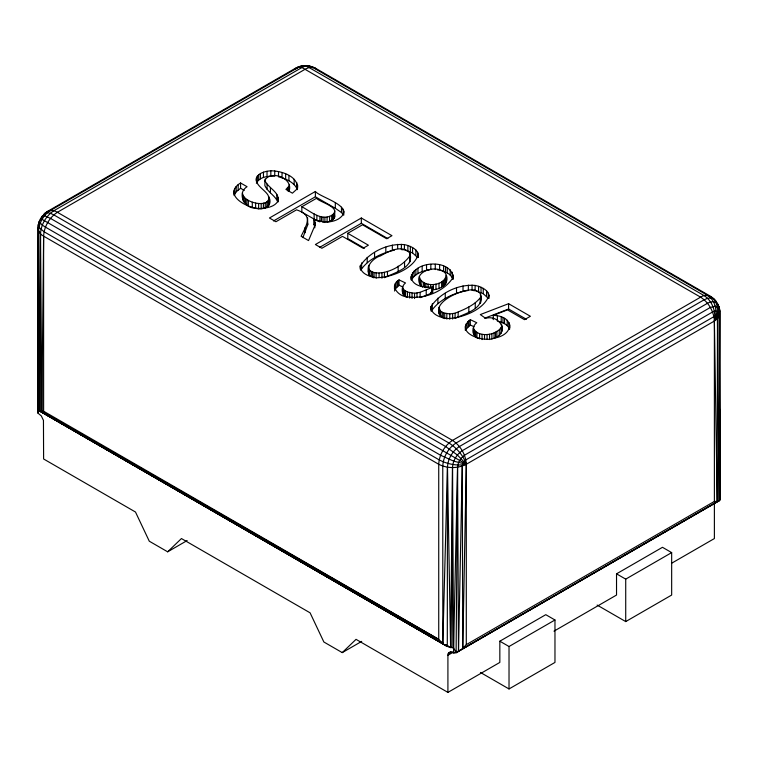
<?xml version="1.0" encoding="UTF-8"?>
<svg xmlns="http://www.w3.org/2000/svg" width="758" height="758" viewBox="0 0 758 758"><rect width="100%" height="100%" fill="white"/><g stroke="black" fill="none" stroke-linecap="round" stroke-linejoin="round"><path stroke-width="1.14" d="M719.721 409.216L719.768 500.204L456.108 652.42L453.597 647.929L447.296 646.441L38.345 410.192L38.563 231.114C38.961 222.871 43.557 214.902 50.502 210.44L298.595 67.197C303.806 64.297 310.107 65.681 315.233 68.078L710.35 296.198C716.149 299.874 719.958 306.175 720.1 313.082L719.768 500.204L458.495 651.349C455.463 655.784 448.281 648.706 447.912 655.263L447.912 692.395L499.835 662.426L499.835 641.202L545.779 614.681L554.97 619.987L554.97 662.426L509.025 688.956L480.43 672.45M254.508 208.118C243.905 207.768 236.932 192.854 247.061 186.714L240.58 182.972C220.758 195.166 250.017 210.317 262.619 208.327C268.114 207.806 274.604 206.479 277.779 201.457C280.469 192.21 267.754 188.079 264.883 180.357C270.568 169.479 294.407 178.49 288.874 191.537L289.215 184.734M187.131 540.568L167.66 551.815L149.279 541.203L135.493 512.029L43.613 458.978L43.452 420.377L41.311 415.915L37.928 413.101L37.928 407.946L38.345 410.192L447.296 646.441L447.466 467.193C447.864 458.941 452.46 450.982 459.405 446.519L707.498 303.276C710.691 301.352 715.4 300.831 717.835 304.204L719.768 310.363L719.2 314.068L720.072 494.083M38.232 411.168L38.279 386.305M452.081 647.872L452.507 467.572C452.829 460.845 456.591 454.336 462.257 450.688L710.35 307.454L715.23 306.147L718.792 308.212L718.508 312.552L717.011 316.92L714.387 321.041L466.293 464.275C457.823 468.643 447.201 468.643 438.73 464.275L43.613 236.155C38.743 233.796 36.611 228.025 38.8 223.089L38.563 225.287M462.257 466.066L462.759 648.355L466.293 644.651L714.387 501.417L717.191 501.455L717.485 318.711L717.011 316.92L715.704 316.171L713.922 316.645L465.819 459.888L464.038 461.47L462.257 466.066L458.495 651.349L719.162 500.858L719.655 311.14M456.108 652.42L457.557 467.193L458.476 462.674L460.997 458.306L464.446 455.255L712.548 312.012C714.851 310.382 718.584 310.998 719.2 314.068L717.371 317.716L714.387 321.041L714.387 501.417M447.296 646.441L39.028 410.779L40.515 233.824C40.951 224.633 46.086 215.746 53.827 210.771L301.921 67.528L305.37 66.06L308.582 65.747L315.233 68.078L316.692 69.433M717.191 501.455L714.387 321.041C717.703 312.22 715.874 300.651 707.498 295.317L312.381 67.197L309.056 67.528L305.493 69.044L57.39 212.287C49.374 217.442 44.068 226.633 43.613 236.155L41.832 411.319L442.814 643.523L447.466 467.193L450.593 647.626L445.467 644.67L450.593 647.626L452.507 467.572L453.597 653.083L456.667 651.312M419.392 276.481C421.325 288.789 447.305 286.42 445.894 273.913C437.622 262.59 408.297 272.473 422.576 287.13M419.382 283.255L419.392 281.786M402.583 287.652L403.73 289.793L407.463 292.057L407.463 297.363C401.001 295.923 400.641 286.363 405.502 282.952L399.03 279.892C388.882 285.728 398.661 296.596 407.254 296.842C423.949 299.467 443.942 291.783 453.066 277.532C451.815 257.966 410.808 260.449 411.016 279.797M462.759 648.355L466.293 464.275C465.838 454.753 460.523 445.562 452.507 440.407L57.39 212.287C52.918 209.246 46.844 210.288 43.67 214.647L47.508 212.164M301.836 206.773L316.56 198.274C318.995 202.026 342.929 207.701 331.72 215.367C321.146 221.374 310.609 211.198 301.836 206.773L301.836 212.079L315.963 220.152M327.077 216.996L327.077 222.302L333.349 219.507L334.771 215.992M453.597 647.929L457.557 467.193L458.495 651.349M493.269 319.639L493.269 315.394C514.511 315.906 514.748 334.799 494.121 338.163C484.106 342.805 453.729 332.951 470.301 319.677L476.782 322.737C471.277 326.347 471.684 336.827 478.705 338.485M418.369 254.337C413.697 268.929 391.545 277.286 377.219 277.75C370.548 277.106 360.334 274.074 360.211 265.973C369.25 252.092 387.717 243.195 404.421 244.626C410.703 245.867 419.562 249.752 418.369 257.521M489.043 295.146C484.381 309.738 462.228 318.095 447.902 318.559C441.232 317.915 431.018 314.883 430.885 306.782C439.934 292.901 458.401 284.004 475.105 285.434C481.387 286.676 490.246 290.56 489.043 298.33M402.583 292.958L402.65 286.638M501.739 326.452L499.247 329.929L494.045 332.933L494.045 338.239C510.162 332.667 499.664 314.286 485.613 318.322L480.316 314.579L508.59 303.693L530.382 316.276L524.489 319.677L507.509 309.87L493.269 315.394M501.739 331.758L501.824 325.182M314.646 220.786L314.797 225.723L308.544 240.57L301.115 236.288C307.606 223.098 312.722 215.291 296.539 209.833L275.921 221.734L269.441 218.001L315.385 191.471C320.208 197.677 357.369 206.65 338.343 219.024C330.81 223.269 321.487 222.587 313.803 219.128L313.803 224.425L314.646 226.092L314.646 220.786L313.803 219.128M297.43 189.623C299.107 176.32 281.569 170.825 270.833 170.796C266.02 171.194 260.667 172.303 257.341 176.112C252.566 184.09 265.063 189.509 268.161 195.403C273.268 209.274 241.906 203.485 242.456 192.551M473.38 333.482L473.57 326.603M410.296 255.181C403.853 265.234 386.893 275.097 374.045 272.52C361.831 269.365 373.505 257.568 380.469 255.92C388.551 251.334 401.92 244.275 409.756 252.926C414.92 267.782 393.942 272.804 384.41 277.693L384.41 272.397M480.771 297.127C474.622 305.284 464.351 309.472 455.094 313.196L455.094 318.502C464.332 313.509 482.865 309.776 480.979 295.99C480.998 292.408 477.038 290.655 474.044 289.982C462.645 288.116 425.57 304.29 443.297 318.133L443.297 312.827L440.398 310.998L439.034 307.303M480.771 302.433L480.979 295.99M37.928 413.101L38.345 226.254M371.344 271.392L371.344 276.689C366.597 274.567 369.212 269.081 368.672 265.272M42.012 216.409L42.77 215.642L44.532 215.727L50.502 218.399L445.619 446.519L457.387 455.008L466.293 464.275L453.815 461.196L440.578 455.255L45.452 227.135L42.296 225.107L39.208 221.819L40.581 218.493L45.12 213.159L47.413 212.695L50.379 213.282L53.827 214.884L448.944 443.004C456.761 447.978 463.337 455.406 466.293 464.275L466.293 644.651M39.492 220.777L38.232 225.098L38.971 227.315L44.078 231.768L439.195 459.888C447.419 464.171 457.131 466.151 466.293 464.275L40.581 218.493M242.456 197.857L242.958 196.208M302.887 237.633L307.72 224.794L307.587 217.868M433.263 284.44L433.263 289.736C440.606 289.338 449.466 283.985 446.386 275.23M234.08 195.583L236.193 191.812L240.58 188.278L240.58 182.972M256.621 208.554C263.301 209.89 272.634 206.83 269.365 197.933M394.482 291.034L395.325 288.978L399.03 285.197L399.03 279.892M360.685 270.255C368.018 259.122 381.786 253.068 394.463 250.102M431.368 311.064C439.46 299.221 454.383 292.588 468.349 290.437L468.349 285.131M39.208 221.819L42.77 215.642M297.43 187.501L296.359 189.614L292.417 193.176L285.937 189.434L288.874 186.231M473.57 331.909L474.3 330.535M256.365 183.218C259.615 176.728 268.275 175.903 274.737 176.197L274.737 170.891M429.758 269.791C422.86 270.758 414.948 273.458 411.461 279.967L411.461 274.661M45.452 213.349L47.65 211.321L295.743 68.078L298.595 67.197L301.921 67.528L700.61 297.164C708.626 302.319 713.932 311.519 714.387 321.041L717.485 318.711L719.437 315.991L719.768 500.204M470.301 319.677L470.301 324.983L466.161 329.19L466.161 323.884M167.66 551.815L181.437 538.55L310.088 612.824L323.865 641.998L342.246 652.61L361.718 641.372M342.246 652.61L356.033 639.345L447.912 692.395M294.284 69.433C298.14 65.823 304.394 64.724 309.056 67.528L704.173 295.648C712.416 300.945 716.026 311.604 714.387 321.041C718.233 314.257 718.83 305.067 713.591 298.832L710.833 297.989L707.621 298.301L704.173 299.77L456.079 443.004C448.338 447.987 443.203 456.866 442.767 466.066L442.814 643.523L438.73 639.345L43.613 411.224L40.345 411.215L40.515 233.824L41.832 411.319L438.73 639.345L438.73 464.275C439.185 454.753 444.491 445.562 452.507 440.407L700.61 297.164C706.03 293.232 711.876 296.454 715.704 300.793L717.04 303.74M296.065 68.77L298.264 67.007L300.613 66.78M431.615 287.633L432.714 286.969L432.714 292.275L426.214 295.573L420.112 297.629L420.112 292.323L431.615 287.633L431.615 292.939M273.524 220.948L315.385 196.777L335.32 208.289L341.479 212.543L343.213 214.552L343.213 209.246M347.78 233.303L362.504 224.794L386.656 238.742L391.962 235.681L361.329 218.001L315.385 244.521L321.866 248.264L342.483 236.363L363.101 248.264L368.397 245.204L347.78 233.303L347.78 238.609L364.475 248.245M319.469 247.468L361.329 223.307L387.878 238.628M448.528 652.97L450.584 651.785M448.073 653.983L452.175 651.615M447.912 655.263L453.038 652.306M553.984 631.168L616.529 595.049L616.529 573.834L662.473 547.304L671.664 552.61L671.664 595.049L625.72 621.579L597.133 605.074M499.835 641.202L509.025 646.508L554.97 619.987M616.529 573.834L625.72 579.131L671.664 552.61M671.635 563.232L714.387 538.55L714.387 502.573M484.665 318.208L508.59 308.999L526.422 319.298M473.38 328.176C476.649 335.623 487.46 335.671 494.045 332.933M302.594 66.192L304.564 65.605L307.037 66.363M407.463 292.057L414.541 293.251L420.112 292.323M443.297 312.827L449.769 313.935L455.094 313.196M432.714 286.969C424.944 287.926 411.973 286.382 411.016 276.613M430.553 292.417L432.714 292.275M403.408 249.818L401.38 249.59L401.38 244.284M473.077 290.513L475.105 290.74L475.105 285.434M437.442 269.829L439.612 270.094L439.612 264.788M405.284 250.149L412.57 252.888L417.677 257.597L417.677 252.291M475.967 290.958L483.253 293.697L488.36 298.406L488.36 293.1M498.338 321.449C502.867 322.377 508.116 324.68 509.613 329.427M297.344 189.5C294.275 182.147 285.766 178.727 278.499 176.794L278.499 171.488M440.616 270.379C445.543 271.544 451.152 274.112 452.867 279.247M313.803 224.425L315.281 225.022M399.03 285.197L402.725 286.941M470.301 324.983L474.006 326.736M709.469 296.463L712.548 298.235M240.58 188.278L244.284 190.41M255.029 534.665L257.076 535.84M273.458 545.305L275.505 546.49M314.418 568.964L317.488 570.736M333.871 580.202L335.917 581.386M348.206 588.483L350.253 589.667M352.299 590.852L354.346 592.036M366.635 599.133L368.682 600.308M380.971 607.404L383.017 608.589M390.18 612.729L396.33 616.282M407.586 622.782L410.656 624.564M427.038 634.02L429.085 635.204L427 634.039M38.345 410.192L192.162 498.783M194.219 499.967L210.629 509.414M212.676 510.598L247.544 530.676M249.59 531.86L261.898 538.947M263.955 540.132L271.127 544.263M273.183 545.447L280.356 549.578M282.412 550.763L285.482 552.535M287.538 553.719L289.584 554.894M291.641 556.078L303.949 563.166M305.995 564.35L317.28 570.84M320.35 572.612L326.509 576.156M328.555 577.34L331.634 579.112M333.681 580.296L340.863 584.427M342.91 585.612L350.092 589.743M352.148 590.927L355.218 592.699M357.274 593.874L359.32 595.058M361.376 596.243L364.446 598.015M366.502 599.199L368.549 600.374M371.628 602.146L373.675 603.33M375.731 604.514L377.778 605.689M380.857 607.461L382.913 608.646M390.086 612.777L396.245 616.32M399.314 618.092L401.37 619.277M407.52 622.82L410.599 624.592M413.669 626.364L419.828 629.907M421.874 631.092L424.954 632.864M311.339 66.6L312.751 67.907M264.883 180.357L264.883 185.663C267.782 192.039 274.851 195.403 277.741 201.723M717.532 304.508L719.029 306.838L719.437 310.164M268.929 201.95L269.374 204.177M501.824 330.488L501.464 324.026M307.587 223.174L307.72 224.794M410.296 260.487L409.756 252.926M439.034 312.609L439.062 313.84M717.485 318.711L719.162 500.858M446.386 280.536L446.396 281.881M39.028 410.779L38.563 231.114L37.966 409.273L37.9 228.196M625.72 579.131L625.72 621.579M509.897 324.926L509.897 328.11M509.054 322.51L509.054 327.807M509.025 646.508L509.025 688.956M508.59 303.693L508.59 308.999M507.216 320.274L507.216 325.58M504.525 318.36L504.525 323.657M502.952 317.555L502.952 322.861M501.209 316.872L501.209 322.178M501 328.1L501 333.406M499.247 329.929L499.247 335.235M497.381 315.897L497.381 321.202M496.897 331.53L496.897 336.836M495.524 332.269L495.524 337.566M491.885 333.7L491.885 339.006M489.545 334.259L489.545 339.565M487.062 334.562L487.062 338.807M486.57 290.816L486.57 296.122M484.523 334.581L484.523 338.826M483.253 288.391L483.253 293.697M482.05 334.278L482.05 339.584M481.036 287.244L481.036 292.55M480.439 293.734L480.439 295.847M480.25 298.235L480.25 303.532M479.587 333.586L479.587 338.892M478.563 286.297L478.563 291.603M476.953 332.364L476.953 337.67M475.664 331.521L475.664 336.827M475.238 302.868L475.238 308.174M474.603 330.583L474.603 335.889M473.788 329.465L473.788 334.771M472.063 285.093L472.063 290.399M468.975 320.672L468.975 325.978M468.823 306.924L468.823 312.23M467.828 321.733L467.828 327.039M465.336 326.186L465.336 330.431M463.015 285.918L463.015 291.224M458.154 312.192L458.154 317.498M456.506 287.888L456.506 293.194M453.189 274.832L453.189 279.077M452.63 313.727L452.63 319.033M452.213 272.179L452.213 277.485M450.205 269.734L450.205 275.04M449.769 313.935L449.769 319.241M447.267 267.612L447.267 272.918M446.822 313.765L446.822 319.071M445.941 277.902L445.941 283.208M445.524 266.702L445.524 272.008M445.249 293.337L445.249 298.643M445.079 279.152L445.079 284.458M444.728 313.329L444.728 318.635M443.866 280.308L443.866 285.614M443.61 265.897L443.61 271.203M442.805 281.085L442.805 286.391M442.028 312.201L442.028 317.498M441.63 281.815L441.63 287.121M440.398 310.998L440.398 316.304M439.451 309.747L439.451 315.053M438.996 283.104L438.996 288.41M437.878 298.169L437.878 303.475M435.964 284.042L435.964 289.348M435.272 264.267L435.272 269.573M432.316 303.731L432.316 309.037M430.932 308.771L430.932 310.894M430.838 264.324L430.838 269.63M430.885 306.782L430.885 308.894M430.677 284.449L430.677 287.633M428.147 284.136L428.147 287.32M426.536 264.959L426.536 270.265M426.214 290.267L426.214 295.573M425.816 283.501L425.816 287.746M424.489 282.961L424.489 287.206M423.286 282.336L423.286 286.581M422.159 266.266L422.159 271.572M421.145 280.811L421.145 286.117M419.932 279.389L419.932 284.686M417.942 268.294L417.942 273.6M417.004 293.024L417.004 297.269M415.886 250.007L415.886 255.313M415.877 269.602L415.877 274.908M414.541 293.251L414.541 298.557M414.086 271.042L414.086 276.348M412.57 247.582L412.57 252.888M412.504 272.785L412.504 278.091M412.049 293.147L412.049 298.453M410.353 246.445L410.353 251.741M410.211 254.034L410.087 261.624M409.661 292.74L409.661 298.046M409.566 257.426L409.566 262.732M407.88 245.488L407.88 250.794M405.539 291.138L405.539 296.435M404.554 262.06L404.554 267.366M404.564 290.494L404.564 295.8M404.421 244.626L404.421 249.932M403.73 289.793L403.73 295.099M402.934 288.751L402.934 294.057M398.139 266.115L398.139 271.421M397.874 280.801L397.874 286.098M397.666 244.322L397.666 248.567M396.851 281.749L396.851 287.055M395.325 283.672L395.325 288.978M394.482 285.728L394.482 288.912M392.331 245.109L392.331 250.415M387.471 271.383L387.471 276.689M385.822 247.08L385.822 252.386M381.947 272.927L381.947 278.224M379.085 273.126L379.085 277.371M376.139 272.956L376.139 278.262M374.566 252.528L374.566 257.834M374.045 272.52L374.045 277.826L372.614 277.324L372.614 272.018M369.724 270.189L369.724 275.495M368.767 268.938L368.767 274.244M368.379 267.726L368.379 273.032M368.35 266.494L368.35 271.8M367.194 257.36L367.194 262.666M361.642 262.922L361.642 268.228M361.329 218.001L361.329 223.307M360.211 265.973L360.211 269.156M343.886 211.075L343.734 215.244M341.479 207.237L341.479 212.543M335.32 202.983L335.32 208.289M334.771 210.686L334.742 217.281M334.259 213.131L334.259 218.437M333.349 214.201L333.349 219.507M332.591 214.808L332.591 220.114M331.72 215.367L331.72 220.673M329.569 216.343L329.569 221.649M324.898 217.233L324.898 222.539M323.05 217.186L323.05 222.492M321.439 216.949L321.439 221.194M319.923 216.551L319.923 221.857L316.882 220.635L316.882 215.329M315.385 191.471L315.385 196.777M315.11 222.492L315.11 224.614M314.797 225.723L314.797 227.845M314.144 213.879L314.144 219.185M305.095 227.381L305.095 232.687M297.648 185.056L297.648 187.179M296.748 182.47L296.748 187.776M294.161 179.286L294.161 184.582M288.921 175.515L288.921 180.821M287.851 187.747L287.851 190.931M285.662 173.847L285.662 179.153M282.033 172.454L282.033 177.76M278.375 199.543L278.375 201.666M278.214 197.45L278.214 201.694M276.784 194.351L276.784 199.657M270.833 170.796L270.833 176.093M270.416 187.444L270.416 192.75M268.929 196.644L268.976 205.181M268.114 200.917L268.114 206.214M267.015 171.242L267.015 176.548M267.072 184.042L267.072 189.348M266.854 201.808L266.854 207.114M265.243 202.557L265.243 207.863M265.196 179.03L265.196 181.153M263.452 172.17L263.452 177.476M263.396 203.097L263.396 208.403M261.178 203.447L261.178 208.753M260.392 173.573L260.392 178.879M258.658 174.757L258.658 180.063M258.62 203.504L258.62 208.81M257.341 176.112L257.341 181.418M256.365 177.912L256.365 181.096M255.617 203.116L255.617 208.422M252.291 202.206L252.291 207.502M248.349 200.377L248.349 205.683M246.843 199.42L246.843 204.726M245.497 198.388L245.497 203.694M244.171 197.042L244.171 202.348M243.195 195.602L243.195 200.908M242.588 194.095L242.588 199.401M238.164 184.649L238.164 189.955M236.193 186.506L236.193 191.812M234.648 188.723L234.648 194.029M233.805 191.054L233.805 194.238M43.613 236.155L43.613 411.224M434.211 638.16L431.141 636.388L434.182 638.179M443.421 643.485L441.374 642.301L443.411 643.495"/></g></svg>
